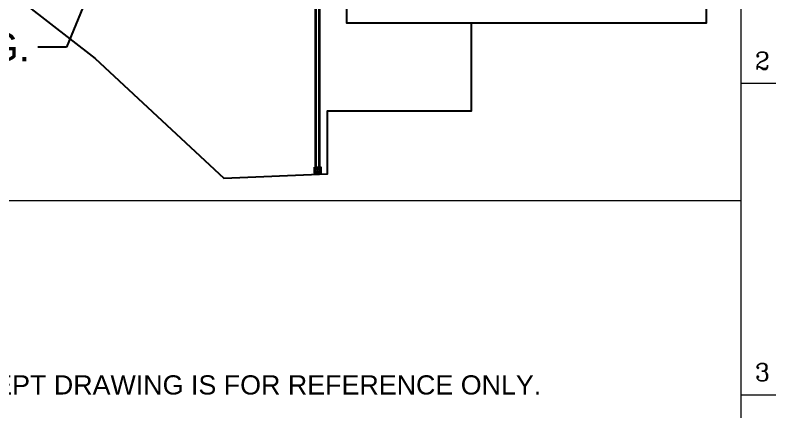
# Model space of a CAD drawing. Header units: millimetres. Extents: x -300 to 383236, y -195106 to -144646.
# Drawn here: x 372671 to 382175, y -157595 to -152639 of the extents above; entities that cross this region are included whole.
import ezdxf
from ezdxf.enums import TextEntityAlignment as Align

# ---------------------------------------------------------------- set-up
doc = ezdxf.new("R2010")
doc.units = ezdxf.units.MM
doc.header["$LTSCALE"] = 60
doc.set_wipeout_variables(frame=1)
for name, color, linetype in [('1', 7, 'Continuous'), ('C_BLOCK', 7, 'Continuous'), ('C_TEXT_01', 2, 'Continuous'), ('DIM-SCALE', 7, 'Continuous'), ('SITE BOUNDARY-AP', 4, 'xxx'), ('나중에 삭제', 7, 'Continuous')]:
    doc.layers.add(name, color=color, linetype=linetype)
doc.layers.add('DITCH', color=7, linetype='Continuous', lineweight=0)
doc.layers.add('TAN-TIT', color=30, linetype='Continuous', lineweight=0)
doc.styles.add('Arial', font='arial.ttf')
doc.styles.add('COM', font='COMPLEX', dxfattribs={"height": 5})
doc.styles.get("Standard").update_dxf_attribs({"font": 'romans.shx', "width": 0.75, "bigfont": 'whgtxt.shx'})
doc.linetypes.add('xxx', pattern='A,0.25,-0.022286,["xxx",Standard,S=0.1,R=0,X=0,Y=-0.035957],-0.221744', length=0.49403)
doc.dimstyles.new('일반도면_0050', dxfattribs={"dimtxt": 200, "dimasz": 200, "dimexe": 50, "dimexo": 250, "dimgap": 75, "dimtad": 1, "dimdec": 0, "dimzin": 0, "dimdsep": 46, "dimtxsty": 'Arial', "dimcen": -250, "dimclrd": 7, "dimclre": 7, "dimclrt": 2, "dimadec": 0, "dimazin": 0, "dimtfac": 1, "dimtdec": 0, "dimtix": 1, "dimtmove": 2, "dimatfit": 3, "dimfxl": 1, "dimtolj": 1, "dimtzin": 0, "dimarcsym": 0})

# ---------------------------------------------------------------- blocks, each defined once
blk = doc.blocks.new('BORDER')
at = {"layer": 'TAN-TIT'}
for p, q in [((232823, 3520), (232823, 164680)), ((232823, 138723), (234266, 138723)), ((232823, 125744), (234266, 125744))]:
    blk.add_line(p, q, dxfattribs=at)
at = {"layer": '나중에 삭제', "color": 30, "lineweight": 0}
blk.add_line((232823, 133841), (232823, 164680), dxfattribs=at)
at = {"layer": 'TAN-TIT', "style": 'COM'}
for s, p in [('2', (233400, 139300)), ('3', (233400, 126321))]:
    blk.add_text(s, height=721, dxfattribs=at).set_placement(p)
blk = doc.blocks.new('KEY PLAN_NEW')
at = {"layer": 'DITCH', "color": 253, "lineweight": -3}
for p, q in [((-1773.5, -2947.9), (-1773.5, -2139.9)), ((-1770.5, -2947.9), (-1770.5, -2139.9)), ((-1758.5, -2947.9), (-1758.5, -2139.9)), ((-1755.5, -2947.9), (-1755.5, -2139.9)), ((-1774.5, -2947.9), (-1754.5, -2967.9)), ((-1754.5, -2947.9), (-1774.5, -2967.9))]:
    blk.add_line(p, q, dxfattribs=at)
for points in [[(-1777.5, -2944.9), (-1751.5, -2944.9), (-1751.5, -2970.9), (-1777.5, -2970.9)], [(-1774.5, -2947.9), (-1754.5, -2947.9), (-1754.5, -2967.9), (-1774.5, -2967.9)]]:
    blk.add_lwpolyline(points, close=True, dxfattribs=at)
at = {"layer": 'SITE BOUNDARY-AP', "color": 253, "linetype": 'Continuous', "ltscale": 10000, "flags": 128}
for points in [[(-1643.9, -2144.6), (-1643.9, -2344.4), (-145, -2344.4), (-145, -180.4), (-1644.1, -172.6), (-1643.9, -307.5)], [(-3765.8, -608.8), (-3632.6, -1235.3), (-3494, -1554.1), (-2982.6, -2265.8), (-2690.7, -2493), (-2154.6, -2991.2), (-1723, -2972.4), (-1723, -2710.4), (-1123, -2710.4), (-1123, -2344.4)]]:
    blk.add_lwpolyline(points, dxfattribs=at)
at = {"layer": 'TAN-TIT'}
blk.add_lwpolyline([(-3958.6, -3083.9), (0, -3083.9), (0, 0), (-3958.6, 0)], close=True, dxfattribs=at)

msp = doc.modelspace()

# ---------------------------------------------------------------- block references
at = {"layer": '1', "xscale": 0.3, "yscale": 0.3, "zscale": 0.3}
msp.add_blockref('BORDER', (311895.7, -195106.1), dxfattribs=at)

# ---------------------------------------------------------------- texts
at = {"layer": 'C_TEXT_01', "style": 'Arial'}
msp.add_text('1. THIS CONCEPT DRAWING IS FOR REFERENCE ONLY.', height=240, dxfattribs=at).set_placement((370192.1, -157259.4), align=Align.MIDDLE_LEFT)

# ---------------------------------------------------------------- leaders
at = {"layer": 'DIM-SCALE'}
msp.add_leader([(374082.2, -151160.4, -298.7), (373313.2, -153038.3, -298.7), (372953.2, -153038.3, -298.7)], dimstyle='일반도면_0050', override={"dimclrd": 1}, dxfattribs=at)

# ---------------------------------------------------------------- next in the draw order: wipeouts: each hides what was drawn before it
msp.add_wipeout([(372953.2, -153350.4), (370102.6, -153350.4), (370102.6, -152726.1), (372953.2, -152726.1)]).translate(0, 0, -298.7).dxf.layer = 'C_BLOCK'

# ---------------------------------------------------------------- next in the draw order: block references
at = {"xscale": 3, "yscale": 3, "zscale": 3}
msp.add_blockref('KEY PLAN_NEW', (381742.7, -145702.1), dxfattribs=at)

# ---------------------------------------------------------------- next in the draw order: texts
at = {"layer": 'C_BLOCK', "color": 3, "ltscale": 10, "insert": (371527.9, -153038.3, -298.7), "char_height": 360, "attachment_point": 5, "style": 'Arial'}
msp.add_mtext('\\A1;THIS DWG.', dxfattribs=at)

doc.saveas('drawing.dxf')
